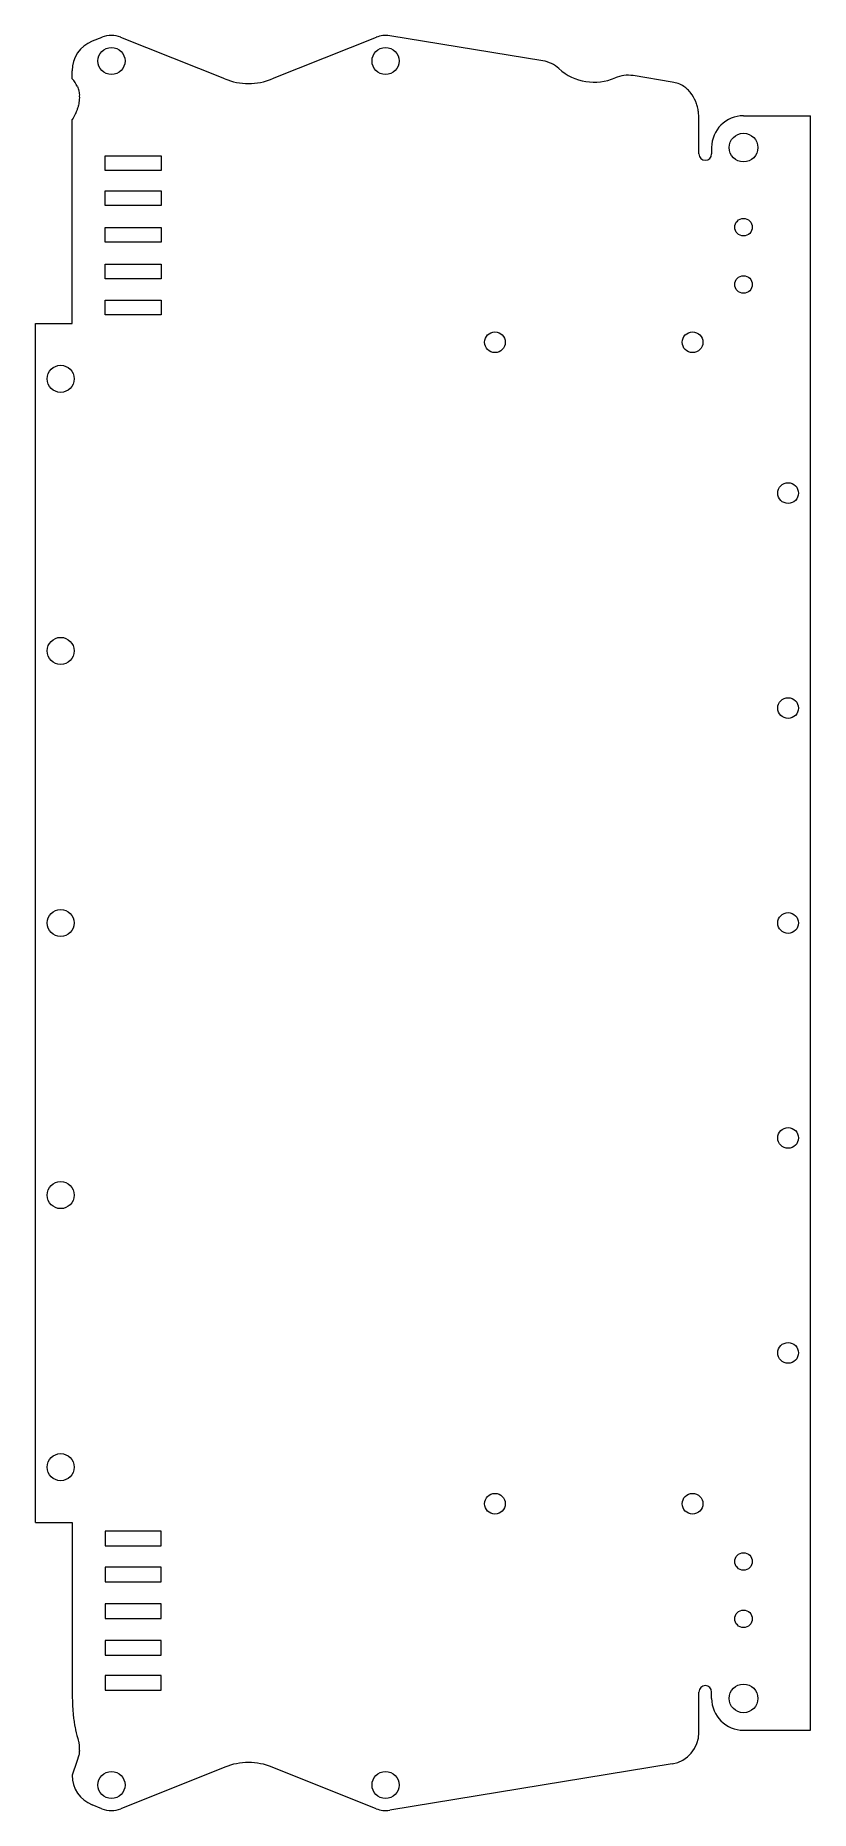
# Model space of a CAD drawing. Header units: millimetres. Extents: x 23 to 266, y 12 to 569.
import ezdxf

# ---------------------------------------------------------------- set-up
doc = ezdxf.new("R2010")
doc.units = ezdxf.units.MM

msp = doc.modelspace()

# ---------------------------------------------------------------- linework, layer by layer
at = {"color": 7, "linetype": 'Continuous', "lineweight": 15}
for p, q in [((43.45, 568.62), (40.38, 567.39)), ((81.99, 555.57), (49.4, 568.62)), ((129.45, 568.62), (96.87, 555.57)), ((181.76, 561.23), (133.72, 569.09)), ((34.1, 555.56), (34.1, 558.11)), ((222.37, 554.58), (210.07, 556.59)), ((34.1, 478.8), (34.1, 542.81)), ((230.75, 532), (230.75, 542.58)), ((244.75, 544), (265.75, 544)), ((265.75, 37), (265.75, 544)), ((44.41, 531.4), (62.01, 531.4)), ((44.41, 526.8), (44.41, 531.4)), ((62.01, 531.4), (62.01, 526.8)), ((234.75, 534), (234.75, 532)), ((62.01, 526.8), (44.41, 526.8)), ((44.41, 520.4), (62.01, 520.4)), ((44.41, 515.8), (44.41, 520.4)), ((62.01, 520.4), (62.01, 515.8)), ((62.01, 515.8), (44.41, 515.8)), ((44.41, 508.9), (62.01, 508.9)), ((44.41, 504.3), (44.41, 508.9)), ((62.01, 508.9), (62.01, 504.3)), ((62.01, 504.3), (44.41, 504.3)), ((44.41, 497.4), (62.01, 497.4)), ((44.41, 492.8), (44.41, 497.4)), ((62.01, 497.4), (62.01, 492.8)), ((62.01, 492.8), (44.41, 492.8)), ((44.41, 486.1), (62.01, 486.1)), ((44.41, 481.5), (44.41, 486.1)), ((62.01, 486.1), (62.01, 481.5)), ((62.01, 481.5), (44.41, 481.5)), ((22.6, 102.2), (22.6, 478.8)), ((22.6, 478.8), (34.1, 478.8)), ((22.6, 102.2), (34.1, 102.2)), ((34.1, 102.2), (34.1, 51.89)), ((62.01, 99.5), (44.41, 99.5)), ((44.41, 99.5), (44.41, 94.9)), ((44.41, 94.9), (62.01, 94.9)), ((62.01, 94.9), (62.01, 99.5)), ((44.41, 88.2), (44.41, 83.6)), ((62.01, 88.2), (44.41, 88.2)), ((62.01, 83.6), (62.01, 88.2)), ((44.41, 83.6), (62.01, 83.6)), ((44.41, 76.7), (44.41, 72.1)), ((62.01, 76.7), (44.41, 76.7)), ((62.01, 72.1), (62.01, 76.7)), ((44.41, 72.1), (62.01, 72.1)), ((44.41, 65.2), (44.41, 60.6)), ((62.01, 65.2), (44.41, 65.2)), ((62.01, 60.6), (62.01, 65.2)), ((44.41, 60.6), (62.01, 60.6)), ((44.41, 54.2), (44.41, 49.6)), ((62.01, 54.2), (44.41, 54.2)), ((62.01, 49.6), (62.01, 54.2)), ((44.41, 49.6), (62.01, 49.6)), ((230.75, 36.29), (230.75, 49)), ((234.75, 47), (234.75, 49)), ((244.75, 37), (265.75, 37)), ((36.03, 28.55), (35.78, 27.79)), ((81.99, 25.43), (49.4, 12.37)), ((129.45, 12.37), (96.87, 25.43)), ((222.37, 26.42), (133.72, 11.9)), ((43.45, 12.37), (40.38, 13.6))]:
    msp.add_line(p, q, dxfattribs=at)
for centre, radius in [((46.43, 561.2), 4.25), ((132.43, 561.2), 4.25), ((244.75, 534), 4.5), ((244.75, 509), 2.75), ((244.75, 491), 2.75), ((166.76, 472.86), 3.25), ((228.76, 472.86), 3.25), ((30.48, 461.39), 4.25), ((258.73, 425.5), 3.25), ((30.48, 375.94), 4.25), ((258.73, 358), 3.25), ((30.48, 290.5), 4.25), ((258.73, 290.5), 3.25), ((258.73, 223), 3.25), ((30.48, 205.05), 4.25), ((258.73, 155.5), 3.25), ((30.48, 119.61), 4.25), ((166.76, 108.13), 3.25), ((228.76, 108.13), 3.25), ((244.75, 90), 2.75), ((244.75, 72), 2.75), ((244.75, 47), 4.5), ((46.43, 19.79), 4.25), ((132.43, 19.79), 4.25)]:
    msp.add_circle(centre, radius, dxfattribs=at)
for centre, radius, start, end in [((46.43, 561.2), 8, 68.1635, 111.8365), ((132.43, 561.2), 8, 80.7004, 111.8365), ((44.1, 558.11), 10, 111.8365, 180), ((180.14, 551.36), 10, 47.9277, 80.7004), ((197.9, 571.03), 16.5, 227.9277, 293.473), ((28.85, 550.2), 7.5, 23.5782, 45.5498), ((89.43, 574.13), 20, 248.1635, 291.8365), ((208.46, 546.72), 10, 80.7004, 113.473), ((220.75, 544.71), 10, 58.1648, 80.7004), ((244.75, 534), 10, 90, 180), ((232.75, 532), 2, 180, 0), ((232.75, 49), 2, 0, 180), ((244.75, 47), 10, 180, 270), ((220.75, 36.29), 10, 279.2996, 0), ((44.1, 22.88), 10, 180, 248.1635), ((89.43, 6.86), 20, 68.1635, 111.8365), ((46.43, 19.79), 8, 248.1635, 291.8365), ((132.43, 19.79), 8, 248.1635, 279.2996)]:
    msp.add_arc(centre, radius, start, end, dxfattribs=at)
for points, knots in [([(35.72, 553.2), (35.85, 552.93), (35.95, 552.69), (36.04, 552.41), (36.06, 552.36), (36.1, 552.23), (36.12, 552.17), (36.17, 551.98), (36.2, 551.86), (36.28, 551.48), (36.31, 551.2), (36.35, 550.74), (36.35, 550.48), (36.34, 550.18)], [0, 0, 0, 0, 0.25, 0.25, 0.3125, 0.3125, 0.375, 0.375, 0.5, 0.5, 0.75, 0.75, 1, 1, 1, 1]), ([(230.75, 542.58), (230.75, 543.15), (230.73, 543.69), (230.67, 544.44), (230.65, 544.69), (230.61, 545.04), (230.6, 545.15), (230.57, 545.32), (230.57, 545.38), (230.55, 545.49), (230.54, 545.53), (230.45, 546.12), (230.34, 546.63), (230.14, 547.35), (230.06, 547.59), (229.95, 547.94), (229.9, 548.06), (229.82, 548.29), (229.78, 548.39), (229.34, 549.47), (228.84, 550.33), (227.9, 551.53), (227.56, 551.9), (227.11, 552.33), (227.02, 552.42), (226.87, 552.54), (226.82, 552.59), (226.74, 552.65), (226.7, 552.69), (226.48, 552.87), (226.27, 553.03), (226.03, 553.2)], [0, 0, 0, 0, 0.125, 0.125, 0.1875, 0.1875, 0.21875, 0.21875, 0.234375, 0.234375, 0.25, 0.25, 0.375, 0.375, 0.4375, 0.4375, 0.46875, 0.46875, 0.5, 0.5, 0.75, 0.75, 0.875, 0.875, 0.90625, 0.90625, 0.921875, 0.921875, 0.9375, 0.9375, 1, 1, 1, 1]), ([(36.34, 550.18), (36.35, 549.81), (36.35, 549.48), (36.33, 549.11), (36.32, 549.04), (36.31, 548.88), (36.3, 548.79), (36.28, 548.55), (36.26, 548.38), (36.19, 547.91), (36.13, 547.6), (36.01, 547.12), (35.97, 546.96), (35.89, 546.65), (35.83, 546.48), (35.69, 546.02), (35.58, 545.72), (35.4, 545.26), (35.34, 545.11), (35.24, 544.89), (35.2, 544.81), (35.13, 544.66), (35.09, 544.58), (34.81, 543.98), (34.49, 543.41), (34.1, 542.81)], [0, 0, 0, 0, 0.125, 0.125, 0.15625, 0.15625, 0.1875, 0.1875, 0.25, 0.25, 0.375, 0.375, 0.4375, 0.4375, 0.5, 0.5, 0.625, 0.625, 0.6875, 0.6875, 0.71875, 0.71875, 0.75, 0.75, 1, 1, 1, 1]), ([(34.11, 49), (34.12, 48.25), (34.13, 47.58), (34.15, 46.65), (34.15, 46.36), (34.17, 45.95), (34.17, 45.81), (34.18, 45.62), (34.18, 45.55), (34.18, 45.46), (34.18, 45.43), (34.19, 45.37), (34.19, 45.35), (34.21, 44.64), (34.25, 44), (34.31, 43.08), (34.34, 42.78), (34.37, 42.34), (34.39, 42.19), (34.41, 41.98), (34.42, 41.91), (34.43, 41.76), (34.44, 41.7), (34.51, 40.99), (34.59, 40.38), (34.73, 39.46), (34.78, 39.16), (34.85, 38.71), (34.88, 38.56), (34.94, 38.27), (34.96, 38.11), (35.22, 36.84), (35.51, 35.64), (35.87, 34.38)], [0, 0, 0, 0, 0.125, 0.125, 0.1875, 0.1875, 0.21875, 0.21875, 0.234375, 0.234375, 0.242188, 0.242188, 0.25, 0.25, 0.375, 0.375, 0.4375, 0.4375, 0.46875, 0.46875, 0.484375, 0.484375, 0.5, 0.5, 0.625, 0.625, 0.6875, 0.6875, 0.71875, 0.71875, 0.75, 0.75, 1, 1, 1, 1]), ([(35.87, 34.38), (35.96, 34.06), (36.04, 33.76), (36.14, 33.32), (36.16, 33.17), (36.21, 32.89), (36.23, 32.76), (36.33, 32.06), (36.36, 31.46), (36.34, 30.82)], [0, 0, 0, 0, 0.25, 0.25, 0.375, 0.375, 0.5, 0.5, 1, 1, 1, 1]), ([(36.34, 30.82), (36.36, 30.38), (36.34, 30.01), (36.25, 29.33), (36.16, 28.95), (36.03, 28.55)], [0, 0, 0, 0, 0.5, 0.5, 1, 1, 1, 1])]:
    msp.add_open_spline(points, degree=3, knots=knots, dxfattribs=at)
for points in [[(34.1, 51.89), (34.1, 50.92), (34.1, 49.96), (34.11, 49)], [(35.78, 27.79), (35.18, 26.17), (34.63, 24.53), (34.1, 22.88)]]:
    msp.add_open_spline(points, degree=3, dxfattribs=at)

doc.saveas('drawing.dxf')
